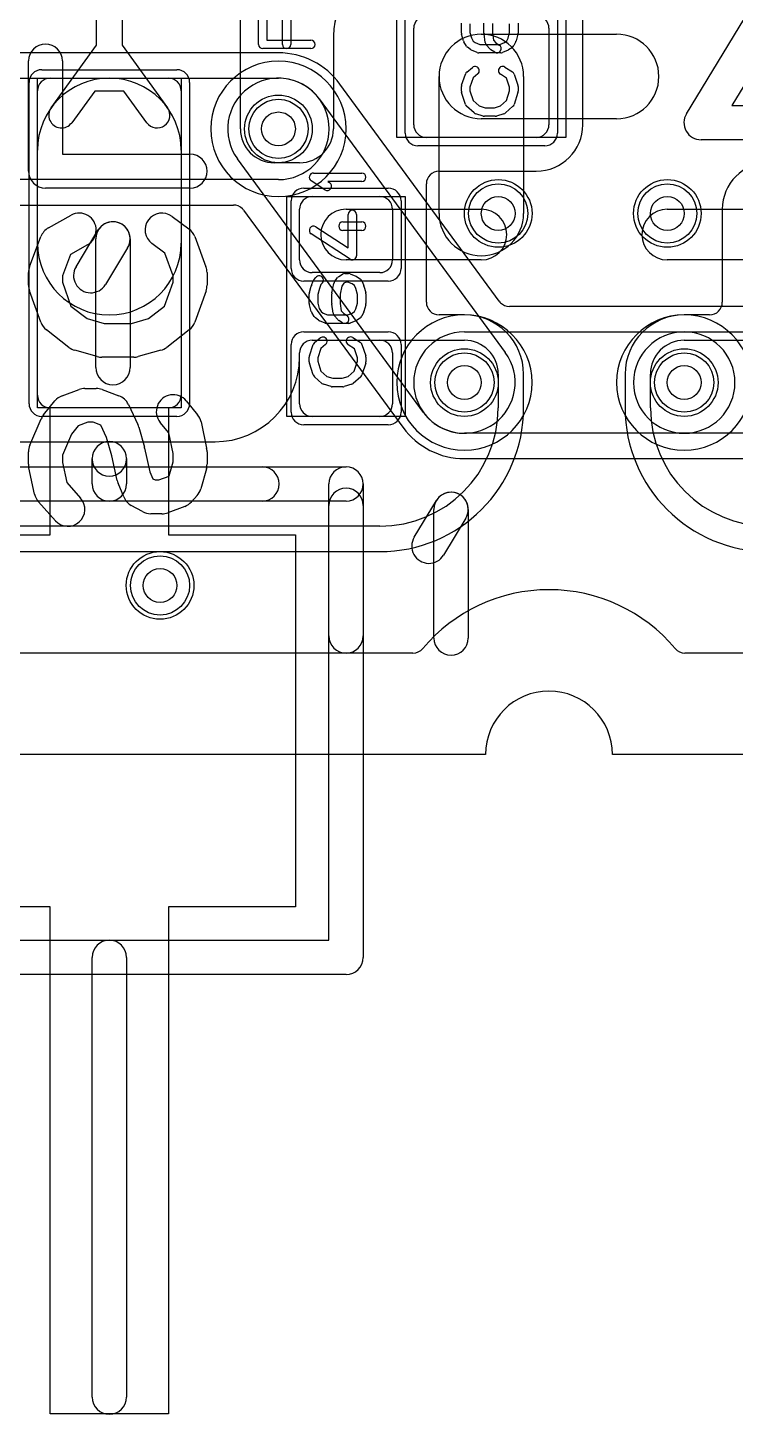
# Model space of a CAD drawing. Extents: x -3.9 to 29.3, y -3.9 to 20.
# Drawn here: x 7.92 to 12.1, y -3.9 to 4.3 of the extents above; entities that cross this region are included whole.
import ezdxf

# ---------------------------------------------------------------- set-up
doc = ezdxf.new("R2010")
doc.units = 0
for name, color, linetype in [('Hole', 1, 'CONTINUOUS'), ('L1', 3, 'CONTINUOUS'), ('L2', 3, 'CONTINUOUS'), ('L3', 3, 'CONTINUOUS'), ('L4', 3, 'CONTINUOUS'), ('MetalMask-A', 176, 'CONTINUOUS'), ('Outline', 7, 'CONTINUOUS'), ('PartsArea-A', 111, 'CONTINUOUS'), ('PartsSilk-A', 221, 'CONTINUOUS'), ('PartsSilk-B', 221, 'CONTINUOUS'), ('Resist-A', 2, 'CONTINUOUS'), ('Resist-B', 2, 'CONTINUOUS'), ('Silk-A', 140, 'CONTINUOUS'), ('Silk-B', 140, 'CONTINUOUS')]:
    doc.layers.add(name, color=color, linetype=linetype)

msp = doc.modelspace()

# ---------------------------------------------------------------- linework, layer by layer
at = {"layer": 'Hole'}
for centre in [(9.4, 3.7), (10.7, 3.2), (11.7, 3.2), (10.5, 2.2), (11.8, 2.2), (8.7, 1)]:
    msp.add_circle(centre, 0.1, dxfattribs=at)
at = {"layer": 'L1'}
for p, q in [((11.20004, 3.725), (11.20004, 4.87496)), ((9.175, 3.7), (9.175, 4.77503)), ((8.325, 4.19439), (8.325, 4.40234)), ((8.475, 4.40234), (8.475, 4.19439)), ((10.2, 3.725), (10.2, 4.295)), ((11, 4.295), (11, 3.725)), ((8.05631, 3.825), (8.325, 4.19439)), ((8.475, 4.19439), (8.74369, 3.825)), ((9.725, 4.25), (9.725, 3.7)), ((10.6, 4.26), (11.4, 4.26)), ((8.05, 4), (8.75, 4)), ((10.35, 3.2), (10.35, 4.01)), ((10.85, 4.01), (10.85, 3.2)), ((7.975, 2.125), (7.975, 3.925)), ((8.31367, 3.92381), (8.17761, 3.73676)), ((8.48633, 3.92381), (8.31367, 3.92381)), ((8.62239, 3.73676), (8.48633, 3.92381)), ((8.825, 3.925), (8.825, 2.125)), ((11.4, 3.76), (10.6, 3.76)), ((10.925, 3.65), (10.275, 3.65)), ((7.975, 3.025), (7.975, 3.575)), ((8.825, 3.575), (8.825, 3.025)), ((9.525, 3.5), (9.375, 3.5)), ((10.35004, 3.44996), (10.925, 3.44996)), ((10.27504, 2.67504), (10.27504, 3.37496)), ((9.6, 3.3), (10, 3.3)), ((9.525, 2.925), (9.525, 3.225)), ((9.8, 3.225), (10.6, 3.225)), ((10.075, 3.225), (10.075, 2.925)), ((11.7, 3.225), (12.5, 3.225)), ((12.02496, 3.225), (12.02496, 2.67504)), ((10.6, 2.925), (9.8, 2.925)), ((12.5, 2.925), (11.7, 2.925)), ((10, 2.85), (9.6, 2.85)), ((10.5, 2.60004), (10.35004, 2.60004)), ((11.94996, 2.60004), (11.8, 2.60004)), ((9.59997, 2.45), (10.5, 2.45)), ((9.6, 2.45), (10, 2.45)), ((11.8, 2.45), (12.70003, 2.45)), ((9.525, 2.35), (9.525, 2.37503)), ((9.525, 2.075), (9.525, 2.375)), ((10.075, 2.375), (10.075, 2.075)), ((10.7, 2.25), (10.7, 2.05)), ((10.85004, 2.05), (10.85004, 2.25)), ((11.44996, 2.25), (11.44996, 2.05)), ((11.6, 2.05), (11.6, 2.25)), ((8.75, 2.05), (8.05, 2.05)), ((10, 2), (9.6, 2)), ((5.025, 1.85), (9.025, 1.85)), ((10, 1.35), (4.575, 1.35)), ((4.57496, 1.19996), (10, 1.19996)), ((10.19571, 0.6), (3.80429, 0.6)), ((24.4, 0.6), (11.80429, 0.6))]:
    msp.add_line(p, q, dxfattribs=at)
for centre in [(9.4, 3.7), (10.7, 3.2), (11.7, 3.2), (10.5, 2.2), (11.8, 2.2), (8.7, 1)]:
    msp.add_circle(centre, 0.2, dxfattribs=at)
for centre, radius, start, end in [((10.125, 4.25), 0.4, 90, 180), ((10.275, 4.295), 0.075, 90, 180), ((10.925, 4.295), 0.075, 0, 90), ((10.6, 4.01), 0.25, 90, -90), ((10.6, 4.01), 0.25, 0, 180), ((11.4, 4.01), 0.25, -90, 90), ((8.4, 3.575), 0.425, 0, 180), ((8.05, 3.925), 0.075, 90, 180), ((8.75, 3.925), 0.075, 0, 90), ((8.11696, 3.78088), 0.075, 143.965887, -36.031576), ((8.68304, 3.78088), 0.075, -143.965887, 36.031576), ((9.375, 3.7), 0.2, 180, -90), ((9.525, 3.7), 0.2, -90, 0), ((10.275, 3.725), 0.075, 180, -90), ((10.925, 3.725), 0.27504, -90, 0), ((10.925, 3.725), 0.075, -90, 0), ((10.35004, 3.37496), 0.075, 90, 180), ((12.3, 3.225), 0.27504, 90, 180), ((9.6, 3.225), 0.075, 90, 180), ((10, 3.225), 0.075, 0, 90), ((9.8, 3.075), 0.15, 90, -90), ((10.6, 3.2), 0.25, 180, 0), ((10.6, 3.075), 0.15, -90, 90), ((11.7, 3.075), 0.15, 90, -90), ((8.4, 3.025), 0.425, 180, 0), ((9.6, 2.925), 0.075, 180, -90), ((10, 2.925), 0.075, -90, 0), ((10.35004, 2.67504), 0.075, 180, -90), ((11.94996, 2.67504), 0.075, -90, 0), ((10.5, 2.25), 0.35004, 0, 90), ((11.8, 2.25), 0.35004, 90, 180), ((9.59997, 2.37503), 0.07497, 90, 180), ((9.6, 2.375), 0.075, 90, 180), ((10, 2.375), 0.075, 0, 90), ((10.5, 2.25), 0.2, 0, 90), ((11.8, 2.25), 0.2, 90, 180), ((9.025, 2.35), 0.5, -90, 0), ((8.05, 2.125), 0.075, 180, -90), ((8.75, 2.125), 0.075, -90, 0), ((9.6, 2.075), 0.075, 180, -90), ((10, 2.075), 0.075, -90, 0), ((10, 2.05), 0.7, -90, 0), ((10, 2.05), 0.85004, -90, 0), ((12.3, 2.05), 0.85004, 180, -90), ((12.3, 2.05), 0.7, 180, -90), ((11, 0), 0.975, 40.004809, 139.995191), ((10.19571, 0.675), 0.075, -90, -40.008032), ((11.80429, 0.675), 0.075, -139.991968, -90)]:
    msp.add_arc(centre, radius, start, end, dxfattribs=at)
at = {"layer": 'L2'}
for p, q in [((10.19571, 0.6), (3.80429, 0.6)), ((24.4, 0.6), (11.80429, 0.6))]:
    msp.add_line(p, q, dxfattribs=at)
for centre in [(10.7, 3.2), (11.7, 3.2), (8.7, 1)]:
    msp.add_circle(centre, 0.2, dxfattribs=at)
for centre, radius, start, end in [((9.4, 3.7), 0.40004, 90, -90), ((9.4, 3.7), 0.40004, -90, 90), ((10.5, 2.2), 0.40004, 90, -90), ((10.5, 2.2), 0.40004, -90, 90), ((11.8, 2.2), 0.40004, 90, -90), ((11.8, 2.2), 0.40004, -90, 90), ((11, 0), 0.97501, 40.005259, 139.994741), ((10.19571, 0.675), 0.075, -90, -40.002181), ((11.80429, 0.675), 0.075, -139.997819, -90)]:
    msp.add_arc(centre, radius, start, end, dxfattribs=at)
at = {"layer": 'L3'}
for p, q in [((10.19571, 0.6), (3.80429, 0.6)), ((24.4, 0.6), (11.80429, 0.6))]:
    msp.add_line(p, q, dxfattribs=at)
for centre in [(10.7, 3.2), (11.7, 3.2), (8.7, 1)]:
    msp.add_circle(centre, 0.2, dxfattribs=at)
for centre, radius, start, end in [((9.4, 3.7), 0.40004, 90, -90), ((9.4, 3.7), 0.40004, -90, 90), ((10.5, 2.2), 0.40004, 90, -90), ((10.5, 2.2), 0.40004, -90, 90), ((11.8, 2.2), 0.40004, 90, -90), ((11.8, 2.2), 0.40004, -90, 90), ((11, 0), 0.975, 40.004809, 139.995191), ((10.19571, 0.675), 0.075, -90, -40.008032), ((11.80429, 0.675), 0.075, -139.991968, -90)]:
    msp.add_arc(centre, radius, start, end, dxfattribs=at)
at = {"layer": 'L4'}
for p, q in [((9.4, 4.15004), (3.7, 4.15004)), ((5.5, 4), (9.4, 4)), ((10.70557, 2.68069), (9.76389, 3.96479)), ((9.64192, 3.87741), (10.74192, 2.37741)), ((10.25808, 2.02259), (9.15808, 3.52259)), ((9.4, 3.4), (5.5, 3.4)), ((3.7, 3.24996), (9.13393, 3.24996)), ((9.19441, 3.21931), (10.13548, 1.93609)), ((21.30966, 2.65004), (10.76605, 2.65004)), ((10.5, 2.5), (11.8, 2.5)), ((11.8, 2.5), (21.30966, 2.5)), ((11.8, 1.9), (10.5, 1.9)), ((21.30966, 1.9), (11.8, 1.9)), ((10.5, 1.74996), (21.30966, 1.74996)), ((10.19571, 0.6), (3.80429, 0.6)), ((24.4, 0.6), (11.80429, 0.6))]:
    msp.add_line(p, q, dxfattribs=at)
for centre in [(9.4, 3.7), (10.7, 3.2), (11.7, 3.2), (10.5, 2.2), (11.8, 2.2), (8.7, 1)]:
    msp.add_circle(centre, 0.2, dxfattribs=at)
for centre, radius, start, end in [((9.4, 3.7), 0.45004, 36.104971, 90), ((9.4, 3.7), 0.3, 36.254146, -143.746162), ((9.4, 3.7), 0.3, -90, 90), ((9.82435, 4.00912), 0.07497, -144.128271, -143.750682), ((9.13393, 3.17496), 0.075, 45, 90), ((9.13395, 3.17498), 0.07497, 36.249318, 45), ((10.76603, 2.72502), 0.07497, -143.750682, -135), ((10.76605, 2.72504), 0.075, -135, -90), ((10.5, 2.2), 0.3, 90, -90), ((11.8, 2.2), 0.3, 90, -90), ((11.8, 2.2), 0.3, -90, 90), ((10.5, 2.2), 0.3, -143.745854, 36.253838), ((10.07533, 1.89134), 0.07497, 34.819852, 36.648266), ((10.5, 2.2), 0.45004, -143.79113, -90), ((11, 0), 0.975, 40.004809, 139.995191), ((10.19571, 0.675), 0.075, -90, -40.008032), ((11.80429, 0.675), 0.075, -139.991968, -90)]:
    msp.add_arc(centre, radius, start, end, dxfattribs=at)
at = {"layer": 'MetalMask-A'}
for p, q in [((10.2, 3.725), (10.2, 4.295)), ((11, 4.295), (11, 3.725)), ((8.05, 4), (8.75, 4)), ((7.975, 2.125), (7.975, 3.925)), ((8.825, 3.925), (8.825, 2.125)), ((10.925, 3.65), (10.275, 3.65)), ((9.6, 3.3), (10, 3.3)), ((9.525, 2.925), (9.525, 3.225)), ((10.075, 3.225), (10.075, 2.925)), ((10, 2.85), (9.6, 2.85)), ((9.6, 2.45), (10, 2.45)), ((9.525, 2.075), (9.525, 2.375)), ((10.075, 2.375), (10.075, 2.075)), ((8.75, 2.05), (8.05, 2.05)), ((10, 2), (9.6, 2))]:
    msp.add_line(p, q, dxfattribs=at)
for centre, start, end in [((10.275, 4.295), 90, 180), ((10.925, 4.295), 0, 90), ((8.05, 3.925), 90, 180), ((8.75, 3.925), 0, 90), ((10.275, 3.725), 180, -90), ((10.925, 3.725), -90, 0), ((9.6, 3.225), 90, 180), ((10, 3.225), 0, 90), ((9.6, 2.925), 180, -90), ((10, 2.925), -90, 0), ((9.6, 2.375), 90, 180), ((10, 2.375), 0, 90), ((8.05, 2.125), 180, -90), ((8.75, 2.125), -90, 0), ((9.6, 2.075), 180, -90), ((10, 2.075), -90, 0)]:
    msp.add_arc(centre, 0.075, start, end, dxfattribs=at)
at = {"layer": 'Outline'}
for p, q in [((10.625, 0), (3.375, 0)), ((24.4, 0), (11.375, 0))]:
    msp.add_line(p, q, dxfattribs=at)
msp.add_arc((11, 0), 0.375, 0, 180, dxfattribs=at)
at = {"layer": 'PartsArea-A'}
for p, q in [((10.1, 3.65), (10.1, 5.65)), ((11.1, 5.65), (11.1, 3.65)), ((7.975, 2.05), (7.975, 4)), ((7.975, 4), (8.825, 4)), ((8.825, 4), (8.825, 2.05)), ((11.1, 3.65), (10.1, 3.65)), ((9.45, 2), (9.45, 3.3)), ((9.45, 3.3), (10.15, 3.3)), ((10.15, 3.3), (10.15, 2)), ((8.05, 2.05), (7.975, 2.05)), ((8.05, 1.3), (8.05, 2.05)), ((8.825, 2.05), (8.75, 2.05)), ((8.75, 2.05), (8.75, 1.3)), ((10.15, 2), (9.45, 2)), ((6.75, 1.3), (8.05, 1.3)), ((8.75, 1.3), (9.5, 1.3)), ((9.5, 1.3), (9.5, -0.9)), ((8.05, -0.9), (6.75, -0.9)), ((8.05, -3.9), (8.05, -0.9)), ((9.5, -0.9), (8.75, -0.9)), ((8.75, -0.9), (8.75, -3.9)), ((8.75, -3.9), (8.05, -3.9))]:
    msp.add_line(p, q, dxfattribs=at)
at = {"layer": 'PartsSilk-A'}
for p, q in [((9.28241, 4.2), (9.28241, 4.35)), ((9.42315, 4.2), (9.42315, 4.35783)), ((9.47315, 4.36111), (9.47315, 4.2)), ((9.33241, 4.3447), (9.33241, 4.225)), ((10.48241, 4.26667), (10.48241, 4.325)), ((10.53241, 4.3215), (10.53241, 4.27017)), ((10.53241, 4.27017), (10.54167, 4.23775)), ((10.61574, 4.26667), (10.61574, 4.325)), ((10.66574, 4.32252), (10.66574, 4.26842)), ((10.66574, 4.26842), (10.67186, 4.22485)), ((10.75792, 4.23633), (10.76759, 4.27017)), ((10.76759, 4.27017), (10.76759, 4.3215)), ((10.81759, 4.325), (10.81759, 4.26667)), ((9.33241, 4.225), (9.59259, 4.225)), ((10.49448, 4.22091), (10.48337, 4.2598)), ((10.51182, 4.19004), (10.49701, 4.21504)), ((10.53685, 4.16889), (10.51833, 4.18278)), ((10.54167, 4.23775), (10.55231, 4.2198)), ((10.55231, 4.2198), (10.56435, 4.21077)), ((10.56435, 4.21077), (10.59019, 4.2)), ((10.59019, 4.2), (10.70981, 4.2)), ((10.62339, 4.21041), (10.61598, 4.26319)), ((10.65168, 4.17228), (10.62946, 4.19728)), ((10.67186, 4.22485), (10.68667, 4.20818)), ((10.68667, 4.20818), (10.70584, 4.1962)), ((10.70981, 4.2), (10.73664, 4.21118)), ((10.73664, 4.21118), (10.75063, 4.21992)), ((10.75063, 4.21992), (10.75792, 4.23633)), ((10.80433, 4.21763), (10.79322, 4.19263)), ((10.81663, 4.2598), (10.80552, 4.22091)), ((9.59259, 4.175), (9.30741, 4.175)), ((10.57558, 4.15192), (10.54224, 4.16581)), ((10.71481, 4.15), (10.58519, 4.15)), ((10.67934, 4.1538), (10.65712, 4.16769)), ((10.75776, 4.16581), (10.72442, 4.15192)), ((10.78362, 4.18158), (10.7614, 4.16769)), ((10.48369, 3.9579), (10.50591, 4.02457)), ((10.51363, 4.03588), (10.54696, 4.06365)), ((10.57896, 4.02523), (10.5511, 4.00202)), ((10.7495, 4.00023), (10.71268, 4.02324)), ((10.73918, 4.06564), (10.78362, 4.03787)), ((10.79409, 4.02457), (10.81631, 3.9579)), ((10.48241, 3.92222), (10.48241, 3.95)), ((10.5511, 4.00202), (10.53241, 3.94594)), ((10.53241, 3.94594), (10.53241, 3.92612)), ((10.76759, 3.94594), (10.7495, 4.00023)), ((10.76759, 3.92612), (10.76759, 3.94594)), ((10.81759, 3.95), (10.81759, 3.92222)), ((10.50582, 3.84516), (10.4836, 3.9146)), ((10.53241, 3.92612), (10.55132, 3.86702)), ((10.55132, 3.86702), (10.58656, 3.83618)), ((10.71344, 3.83618), (10.74868, 3.86702)), ((10.74868, 3.86702), (10.76759, 3.92612)), ((10.8164, 3.9146), (10.79418, 3.84516)), ((10.55761, 3.79508), (10.51317, 3.83397)), ((10.61106, 3.77614), (10.56661, 3.79003)), ((10.58656, 3.83618), (10.62234, 3.825)), ((10.68148, 3.775), (10.61852, 3.775)), ((10.62234, 3.825), (10.67766, 3.825)), ((10.67766, 3.825), (10.71344, 3.83618)), ((10.73339, 3.79003), (10.68894, 3.77614)), ((10.78683, 3.83397), (10.74239, 3.79508)), ((9.6753, 3.34013), (9.59382, 3.39291)), ((9.60741, 3.43889), (9.89259, 3.43889)), ((9.89259, 3.38889), (9.69199, 3.38889)), ((9.69199, 3.38889), (9.70248, 3.38209)), ((9.62108, 3.12093), (9.81204, 2.99619)), ((9.78148, 3.15), (9.89259, 3.15)), ((9.81204, 2.99619), (9.81204, 3.19444)), ((9.86204, 3.19444), (9.86204, 2.95)), ((8.20298, 2.88487), (8.33439, 3.10222)), ((8.31973, 2.28892), (8.31973, 3.04965)), ((8.52293, 3.04965), (8.52293, 2.28892)), ((9.82337, 2.92907), (9.59374, 3.07907)), ((9.89259, 3.1), (9.78148, 3.1)), ((8.50827, 2.99708), (8.37686, 2.77973)), ((9.59531, 2.77317), (9.60642, 2.80095)), ((9.61011, 2.80729), (9.62122, 2.82118)), ((9.66026, 2.78994), (9.65147, 2.77895)), ((9.73176, 2.79544), (9.75028, 2.82044)), ((9.75713, 2.82676), (9.77935, 2.84064)), ((9.79976, 2.79444), (9.78764, 2.78687)), ((9.79259, 2.84444), (9.81481, 2.84444)), ((9.80981, 2.79444), (9.79976, 2.79444)), ((9.83664, 2.78327), (9.80981, 2.79444)), ((9.82442, 2.84252), (9.85776, 2.82864)), ((9.8614, 2.82676), (9.88362, 2.81287)), ((9.89358, 2.80095), (9.90469, 2.77317)), ((9.58241, 2.66667), (9.58241, 2.725)), ((9.58337, 2.73187), (9.59448, 2.77076)), ((9.64221, 2.75579), (9.63241, 2.7215)), ((9.63241, 2.7215), (9.63241, 2.67017)), ((9.65147, 2.77895), (9.64221, 2.75579)), ((9.71574, 2.66667), (9.71574, 2.725)), ((9.71623, 2.7299), (9.72734, 2.78546)), ((9.77527, 2.77017), (9.76574, 2.72252)), ((9.76574, 2.72252), (9.76574, 2.66842)), ((9.78764, 2.78687), (9.77527, 2.77017)), ((9.85019, 2.7748), (9.83664, 2.78327)), ((9.85779, 2.75579), (9.85019, 2.7748)), ((9.86759, 2.7215), (9.85779, 2.75579)), ((9.86759, 2.67017), (9.86759, 2.7215)), ((9.90552, 2.77076), (9.91663, 2.73187)), ((9.91759, 2.725), (9.91759, 2.66667)), ((9.59448, 2.62091), (9.58337, 2.6598)), ((9.63241, 2.67017), (9.64167, 2.63775)), ((9.64167, 2.63775), (9.65231, 2.6198)), ((9.72339, 2.61041), (9.71598, 2.66319)), ((9.76574, 2.66842), (9.77186, 2.62485)), ((9.77186, 2.62485), (9.78667, 2.60818)), ((9.85063, 2.61992), (9.85792, 2.63633)), ((9.85792, 2.63633), (9.86759, 2.67017)), ((9.91663, 2.6598), (9.90552, 2.62091)), ((9.61182, 2.59004), (9.59701, 2.61504)), ((9.63685, 2.56889), (9.61833, 2.58278)), ((9.67558, 2.55192), (9.64224, 2.56581)), ((9.65231, 2.6198), (9.66435, 2.61077)), ((9.66435, 2.61077), (9.69019, 2.6)), ((9.81481, 2.55), (9.68519, 2.55)), ((9.69019, 2.6), (9.80981, 2.6)), ((9.75168, 2.57228), (9.72946, 2.59728)), ((9.77934, 2.5538), (9.75712, 2.56769)), ((9.78667, 2.60818), (9.80584, 2.5962)), ((9.80981, 2.6), (9.83664, 2.61118)), ((9.85776, 2.56581), (9.82442, 2.55192)), ((9.83664, 2.61118), (9.85063, 2.61992)), ((9.88362, 2.58158), (9.8614, 2.56769)), ((9.90433, 2.61763), (9.89322, 2.59263)), ((9.61363, 2.43588), (9.64696, 2.46365)), ((9.83918, 2.46564), (9.88362, 2.43787)), ((9.58369, 2.3579), (9.60591, 2.42457)), ((9.6511, 2.40202), (9.63241, 2.34594)), ((9.67896, 2.42523), (9.6511, 2.40202)), ((9.8495, 2.40023), (9.81268, 2.42324)), ((9.86759, 2.34594), (9.8495, 2.40023)), ((9.89409, 2.42457), (9.91631, 2.3579)), ((9.58241, 2.32222), (9.58241, 2.35)), ((9.60582, 2.24516), (9.5836, 2.3146)), ((9.63241, 2.34594), (9.63241, 2.32612)), ((9.63241, 2.32612), (9.65132, 2.26702)), ((9.84868, 2.26702), (9.86759, 2.32612)), ((9.86759, 2.32612), (9.86759, 2.34594)), ((9.9164, 2.3146), (9.89418, 2.24516)), ((9.91759, 2.35), (9.91759, 2.32222)), ((9.65761, 2.19508), (9.61317, 2.23397)), ((9.65132, 2.26702), (9.68656, 2.23618)), ((9.68656, 2.23618), (9.72234, 2.225)), ((9.72234, 2.225), (9.77766, 2.225)), ((9.77766, 2.225), (9.81344, 2.23618)), ((9.81344, 2.23618), (9.84868, 2.26702)), ((9.88683, 2.23397), (9.84239, 2.19508)), ((9.71106, 2.17614), (9.66661, 2.19003)), ((9.78148, 2.175), (9.71852, 2.175)), ((9.83339, 2.19003), (9.78894, 2.17614)), ((8.2984, 1.6), (8.2984, 1.75)), ((8.5016, 1.75), (8.5016, 1.6)), ((1, 1.7016), (9.8, 1.7016)), ((9.6984, -1.0984), (9.6984, 1.6)), ((9.9016, 1.6), (9.9016, -1.2)), ((9.8, 1.4984), (1.1016, 1.4984)), ((1.1016, -1.0984), (9.6984, -1.0984)), ((8.2984, -3.8), (8.2984, -1.2)), ((8.5016, -1.2), (8.5016, -3.8)), ((9.8, -1.3016), (1, -1.3016))]:
    msp.add_line(p, q, dxfattribs=at)
for centre, radius, start, end in [((10.50741, 4.26667), 0.025, 180, -164.051456), ((10.64074, 4.26667), 0.025, 180, -171.999526), ((10.79259, 4.26667), 0.025, -15.948544, 0), ((9.30741, 4.2), 0.025, 180, -90), ((9.44815, 4.2), 0.025, 180, 0), ((9.59259, 4.2), 0.025, -90, 90), ((10.51852, 4.22778), 0.025, -164.051456, -149.362476), ((10.53333, 4.20278), 0.025, -149.362476, -126.869898), ((10.64815, 4.21389), 0.025, -171.999526, -138.37217), ((10.69259, 4.175), 0.025, -122.005383, 57.989981), ((10.77037, 4.20278), 0.025, -57.994617, -23.950855), ((10.78148, 4.22778), 0.025, -23.950855, -15.948544), ((10.55185, 4.18889), 0.025, -126.869898, -112.605762), ((10.58519, 4.175), 0.025, -112.605762, -90), ((10.67037, 4.18889), 0.025, -138.372169, -122.005383), ((10.71481, 4.175), 0.025, -90, -67.394238), ((10.74815, 4.18889), 0.025, -67.394238, -57.994617), ((10.52963, 4.01667), 0.025, 129.790899, 161.579545), ((10.56296, 4.04444), 0.025, -50.209101, 129.800498), ((10.72593, 4.04444), 0.025, 57.994617, -122.000747), ((10.77037, 4.01667), 0.025, 18.420455, 57.994617), ((10.50741, 3.95), 0.025, 161.579545, 180), ((10.79259, 3.95), 0.025, 0, 18.420455), ((10.50741, 3.92222), 0.025, 180, -162.253582), ((10.79259, 3.92222), 0.025, -17.746418, 0), ((10.52963, 3.85278), 0.025, -162.253582, -131.188082), ((10.57407, 3.81389), 0.025, -131.188082, -107.362228), ((10.61852, 3.8), 0.025, -107.362228, -90), ((10.68148, 3.8), 0.025, -90, -72.637772), ((10.72593, 3.81389), 0.025, -72.637772, -48.811918), ((10.77037, 3.85278), 0.025, -48.811918, -17.746418), ((9.60741, 3.41389), 0.025, 90, -122.933807), ((9.68889, 3.36111), 0.025, -122.933543, 57.066193), ((9.89259, 3.41389), 0.025, -90, 90), ((9.83704, 3.19444), 0.025, 0, 180), ((8.42133, 3.04965), 0.1016, 0, 180), ((8.42133, 3.04965), 0.1016, -31.16009, 148.842805), ((9.60741, 3.1), 0.025, 56.850263, -123.153564), ((9.78148, 3.125), 0.025, 90, -90), ((9.89259, 3.125), 0.025, -90, 90), ((8.28992, 2.8323), 0.1016, 148.83991, -31.157195), ((9.83704, 2.95), 0.025, -123.149737, 0), ((9.62963, 2.79167), 0.025, 141.333033, 158.207103), ((9.64074, 2.80556), 0.025, -38.666967, 141.345223), ((9.75185, 2.78056), 0.025, 143.473873, 168.694563), ((9.77037, 2.80556), 0.025, 121.985944, 143.473873), ((9.79259, 2.81944), 0.025, 90, 121.985944), ((9.81481, 2.81944), 0.025, 67.394238, 90), ((9.84815, 2.80556), 0.025, 57.994617, 67.394238), ((9.87037, 2.79167), 0.025, 21.792897, 57.994617), ((9.60741, 2.725), 0.025, 164.051456, 180), ((9.61852, 2.76389), 0.025, 158.207103, 164.051456), ((9.74074, 2.725), 0.025, 168.694563, 180), ((9.88148, 2.76389), 0.025, 15.948544, 21.792897), ((9.89259, 2.725), 0.025, 0, 15.948544), ((9.60741, 2.66667), 0.025, 180, -164.051456), ((9.74074, 2.66667), 0.025, 180, -171.999526), ((9.89259, 2.66667), 0.025, -15.948544, 0), ((9.61852, 2.62778), 0.025, -164.051456, -149.362476), ((9.63333, 2.60278), 0.025, -149.362476, -126.869898), ((9.65185, 2.58889), 0.025, -126.869898, -112.605762), ((9.68519, 2.575), 0.025, -112.605762, -90), ((9.74815, 2.61389), 0.025, -171.999526, -138.37217), ((9.77037, 2.58889), 0.025, -138.372169, -122.005383), ((9.79259, 2.575), 0.025, -122.005383, 57.989981), ((9.81481, 2.575), 0.025, -90, -67.394238), ((9.84815, 2.58889), 0.025, -67.394238, -57.994617), ((9.87037, 2.60278), 0.025, -57.994617, -23.950855), ((9.88148, 2.62778), 0.025, -23.950855, -15.948544), ((9.66296, 2.44444), 0.025, -50.209101, 129.800498), ((9.82593, 2.44444), 0.025, 57.994617, -122.000747), ((9.62963, 2.41667), 0.025, 129.790899, 161.579545), ((9.87037, 2.41667), 0.025, 18.420455, 57.994617), ((9.60741, 2.35), 0.025, 161.579545, 180), ((9.60741, 2.32222), 0.025, 180, -162.253582), ((9.89259, 2.35), 0.025, 0, 18.420455), ((9.89259, 2.32222), 0.025, -17.746418, 0), ((8.42133, 2.28892), 0.1016, 180, 0), ((9.62963, 2.25278), 0.025, -162.253582, -131.188082), ((9.87037, 2.25278), 0.025, -48.811918, -17.746418), ((9.67407, 2.21389), 0.025, -131.188082, -107.362228), ((9.71852, 2.2), 0.025, -107.362228, -90), ((9.78148, 2.2), 0.025, -90, -72.637772), ((9.82593, 2.21389), 0.025, -72.637772, -48.811918), ((8.4, 1.75), 0.1016, 0, 180), ((9.8, 1.6), 0.1016, 0, 180), ((9.8, 1.6), 0.1016, -90, 90), ((8.4, 1.6), 0.1016, 180, 0), ((8.4, -1.2), 0.1016, 0, 180), ((9.8, -1.2), 0.1016, -90, 0), ((8.4, -3.8), 0.1016, 180, 0)]:
    msp.add_arc(centre, radius, start, end, dxfattribs=at)
at = {"layer": 'PartsSilk-B'}
for p, q in [((7.92222, 3.45), (7.92222, 4.10185)), ((8.12222, 4.10185), (8.12222, 3.55)), ((8.12222, 3.55), (8.87778, 3.55)), ((8.87778, 3.35), (8.02222, 3.35)), ((8.04033, 3.1152), (8.17366, 3.18927)), ((8.77063, 3.18221), (8.87063, 3.10814)), ((7.92859, 2.88511), (7.99526, 3.06289)), ((8.90474, 3.06289), (8.97141, 2.88511)), ((8.16961, 2.95823), (8.12222, 2.83187)), ((8.27078, 3.01443), (8.16961, 2.95823)), ((8.72785, 2.96501), (8.65159, 3.02149)), ((8.77778, 2.83187), (8.72785, 2.96501)), ((7.92222, 2.77593), (7.92222, 2.85)), ((8.12222, 2.83187), (8.12222, 2.79338)), ((8.12222, 2.79338), (8.17316, 2.65188)), ((8.72684, 2.65188), (8.77778, 2.79338)), ((8.77778, 2.79338), (8.77778, 2.83187)), ((8.97778, 2.85), (8.97778, 2.77593)), ((7.9948, 2.55687), (7.92813, 2.74206)), ((8.97187, 2.74206), (8.9052, 2.55687)), ((8.17316, 2.65188), (8.26802, 2.5781)), ((8.63198, 2.5781), (8.72684, 2.65188)), ((8.26802, 2.5781), (8.36919, 2.55)), ((8.36919, 2.55), (8.53081, 2.55)), ((8.53081, 2.55), (8.63198, 2.5781)), ((8.16083, 2.4081), (8.0275, 2.5118)), ((8.8725, 2.5118), (8.73917, 2.4081)), ((8.32879, 2.35365), (8.19545, 2.39069)), ((8.70455, 2.39069), (8.57121, 2.35365)), ((8.54444, 2.35), (8.35556, 2.35)), ((8.12083, 2.12156), (8.22083, 2.15859)), ((8.25556, 2.16481), (8.32222, 2.16481)), ((8.35695, 2.15859), (8.45695, 2.12156)), ((8.0115, 2.00963), (8.07817, 2.09111)), ((8.51276, 2.07023), (8.56832, 1.95171)), ((8.85518, 2.0911), (8.92184, 2.00962)), ((7.93031, 1.83013), (7.99698, 1.98569)), ((8.17524, 1.89391), (8.12222, 1.77021)), ((8.21575, 1.94343), (8.17524, 1.89391)), ((8.27348, 1.96481), (8.21575, 1.94343)), ((8.3043, 1.96481), (8.27348, 1.96481)), ((8.34907, 1.94823), (8.3043, 1.96481)), ((8.38374, 1.87427), (8.34907, 1.94823)), ((8.57405, 1.93633), (8.60738, 1.81781)), ((8.75173, 1.9017), (8.70038, 1.96446)), ((8.77778, 1.78014), (8.75173, 1.9017)), ((8.94222, 1.96726), (8.97556, 1.8117)), ((8.41413, 1.76621), (8.38374, 1.87427)), ((8.60867, 1.81269), (8.64016, 1.67271)), ((7.92222, 1.71667), (7.92222, 1.79074)), ((8.12222, 1.77021), (8.12222, 1.72727)), ((8.12222, 1.72727), (8.14775, 1.60817)), ((8.44688, 1.62064), (8.41413, 1.76621)), ((8.7545, 1.64769), (8.77778, 1.73047)), ((8.77778, 1.73047), (8.77778, 1.78014)), ((8.97778, 1.79074), (8.97778, 1.71667)), ((7.95778, 1.54015), (7.92444, 1.69571)), ((8.64016, 1.67271), (8.65704, 1.63147)), ((8.69319, 1.62407), (8.75326, 1.64632)), ((8.75326, 1.64632), (8.7545, 1.64769)), ((8.97404, 1.68959), (8.9407, 1.57107)), ((8.14775, 1.60817), (8.22989, 1.5169)), ((8.48523, 1.52324), (8.45189, 1.60472)), ((8.65704, 1.63147), (8.67036, 1.62407)), ((8.67036, 1.62407), (8.69319, 1.62407)), ((8.08123, 1.3831), (7.98123, 1.49421)), ((8.91878, 1.53126), (8.88545, 1.49422)), ((8.59587, 1.43666), (8.52921, 1.4737)), ((8.71111, 1.42407), (8.64444, 1.42407)), ((8.84584, 1.46734), (8.74584, 1.4303))]:
    msp.add_line(p, q, dxfattribs=at)
for centre, start, end in [((8.02222, 4.10185), 0, 180), ((8.87778, 3.45), -90, 90), ((8.02222, 3.45), 180, -90), ((8.22222, 3.10185), -60.948735, 119.053874), ((8.71111, 3.10185), 53.473873, -126.527348), ((8.08889, 3.02778), 119.051265, 159.443248), ((8.81111, 3.02778), 20.555375, 53.472652), ((8.02222, 2.85), 159.444625, 180), ((8.87778, 2.85), 0, 20.556752), ((8.02222, 2.77593), 180, -160.200685), ((8.87778, 2.77593), -19.797583, 0), ((8.08889, 2.59074), -160.202417, -127.874686), ((8.81111, 2.59074), -52.128534, -19.799315), ((8.22222, 2.48704), -127.871466, -105.524554), ((8.67778, 2.48704), -74.472515, -52.125314), ((8.35556, 2.45), -105.527485, -90), ((8.54444, 2.45), -90, -74.475446), ((8.25556, 2.06481), 90, 110.321346), ((8.32222, 2.06481), 69.678654, 90), ((8.15556, 2.02778), 110.321346, 140.705756), ((8.42222, 2.02778), 25.119699, 69.678654), ((8.77778, 2.02778), 39.286182, -140.712891), ((8.08889, 1.9463), 140.705756, 156.80141), ((8.84444, 1.9463), 12.098759, 39.287109), ((8.47778, 1.90926), 15.705363, 25.119699), ((8.02222, 1.79074), 156.801409, 180), ((8.51111, 1.79074), 12.679825, 15.705363), ((8.87778, 1.79074), 0, 12.096769), ((8.02222, 1.71667), 180, -167.901241), ((8.87778, 1.71667), -15.71243, 0), ((8.54444, 1.64259), -167.320175, -157.746596), ((8.84444, 1.59815), -41.980399, -15.711438), ((8.05556, 1.56111), -167.901241, -138.01151), ((8.15556, 1.45), -138.01151, 41.987497), ((8.57778, 1.56111), -157.746396, -119.058983), ((8.81111, 1.56111), -69.676664, -41.982084), ((8.64444, 1.52407), -119.059056, -90), ((8.71111, 1.52407), -90, -69.67537)]:
    msp.add_arc(centre, 0.1, start, end, dxfattribs=at)
at = {"layer": 'Resist-A'}
for p, q in [((10.15, 3.675), (10.15, 4.345)), ((11.05, 4.345), (11.05, 3.675)), ((8, 4.05), (8.8, 4.05)), ((7.925, 2.075), (7.925, 3.975)), ((8.875, 3.975), (8.875, 2.075)), ((10.975, 3.6), (10.225, 3.6)), ((9.55, 3.35), (10.05, 3.35)), ((9.475, 2.875), (9.475, 3.275)), ((10.125, 3.275), (10.125, 2.875)), ((10.05, 2.8), (9.55, 2.8)), ((9.55, 2.5), (10.05, 2.5)), ((9.475, 2.025), (9.475, 2.425)), ((10.125, 2.425), (10.125, 2.025)), ((8.8, 2), (8, 2)), ((10.05, 1.95), (9.55, 1.95))]:
    msp.add_line(p, q, dxfattribs=at)
for centre in [(9.4, 3.7), (10.7, 3.2), (11.7, 3.2), (10.5, 2.2), (11.8, 2.2), (8.7, 1)]:
    msp.add_circle(centre, 0.175, dxfattribs=at)
for centre, start, end in [((8, 3.975), 90, 180), ((8.8, 3.975), 0, 90), ((10.225, 3.675), 180, -90), ((10.975, 3.675), -90, 0), ((9.55, 3.275), 90, 180), ((10.05, 3.275), 0, 90), ((9.55, 2.875), 180, -90), ((10.05, 2.875), -90, 0), ((9.55, 2.425), 90, 180), ((10.05, 2.425), 0, 90), ((8, 2.075), 180, -90), ((8.8, 2.075), -90, 0), ((9.55, 2.025), 180, -90), ((10.05, 2.025), -90, 0)]:
    msp.add_arc(centre, 0.075, start, end, dxfattribs=at)
at = {"layer": 'Resist-B'}
for centre in [(9.4, 3.7), (10.7, 3.2), (11.7, 3.2), (10.5, 2.2), (11.8, 2.2), (8.7, 1)]:
    msp.add_circle(centre, 0.175, dxfattribs=at)
at = {"layer": 'Silk-A'}
for p, q in [((11.81325, 3.79), (12.18675, 4.40254)), ((12.36025, 4.29676), (12.08095, 3.83871)), ((12.08095, 3.83871), (12.50867, 3.83871)), ((12.50867, 3.63551), (11.9, 3.63551)), ((8.2984, 1.74763), (8.2984, 1.75)), ((8.5016, 1.75), (8.5016, 1.74763)), ((3.61187, 1.7016), (9.30326, 1.7016)), ((9.30326, 1.4984), (3.61187, 1.4984)), ((10.20298, 1.28487), (10.33439, 1.50222)), ((9.6984, 0.7016), (9.6984, 1.4734)), ((9.9016, 1.4734), (9.9016, 0.7016)), ((10.31973, 0.68892), (10.31973, 1.44965)), ((10.50827, 1.39708), (10.37686, 1.17973)), ((10.52293, 1.44965), (10.52293, 0.68892))]:
    msp.add_line(p, q, dxfattribs=at)
for centre, start, end in [((11.9, 3.73711), 148.630048, -90), ((8.4, 1.75), 0, 180), ((8.4, 1.74763), 180, 0), ((9.30326, 1.6), -90, 90), ((9.8, 1.4734), 0, 180), ((10.42133, 1.44965), 0, 180), ((10.42133, 1.44965), -31.16009, 148.842805), ((10.28992, 1.2323), 148.83991, -31.157195), ((9.8, 0.7016), 180, 0), ((10.42133, 0.68892), 180, 0)]:
    msp.add_arc(centre, 0.1016, start, end, dxfattribs=at)
at = {"layer": 'Silk-B'}
for p, q in [((7.92222, 3.45), (7.92222, 4.10185)), ((8.12222, 4.10185), (8.12222, 3.55)), ((8.12222, 3.55), (8.87778, 3.55)), ((8.87778, 3.35), (8.02222, 3.35)), ((8.04033, 3.1152), (8.17366, 3.18927)), ((8.77063, 3.18221), (8.87063, 3.10814)), ((7.92859, 2.88511), (7.99526, 3.06289)), ((8.90474, 3.06289), (8.97141, 2.88511)), ((8.16961, 2.95823), (8.12222, 2.83187)), ((8.27078, 3.01443), (8.16961, 2.95823)), ((8.72785, 2.96501), (8.65159, 3.02149)), ((8.77778, 2.83187), (8.72785, 2.96501)), ((7.92222, 2.77593), (7.92222, 2.85)), ((8.12222, 2.83187), (8.12222, 2.79338)), ((8.12222, 2.79338), (8.17316, 2.65188)), ((8.72684, 2.65188), (8.77778, 2.79338)), ((8.77778, 2.79338), (8.77778, 2.83187)), ((8.97778, 2.85), (8.97778, 2.77593)), ((7.9948, 2.55687), (7.92813, 2.74206)), ((8.97187, 2.74206), (8.9052, 2.55687)), ((8.17316, 2.65188), (8.26802, 2.5781)), ((8.63198, 2.5781), (8.72684, 2.65188)), ((8.26802, 2.5781), (8.36919, 2.55)), ((8.36919, 2.55), (8.53081, 2.55)), ((8.53081, 2.55), (8.63198, 2.5781)), ((8.16083, 2.4081), (8.0275, 2.5118)), ((8.8725, 2.5118), (8.73917, 2.4081)), ((8.32879, 2.35365), (8.19545, 2.39069)), ((8.70455, 2.39069), (8.57121, 2.35365)), ((8.54444, 2.35), (8.35556, 2.35)), ((8.12083, 2.12156), (8.22083, 2.15859)), ((8.25556, 2.16481), (8.32222, 2.16481)), ((8.35695, 2.15859), (8.45695, 2.12156)), ((8.0115, 2.00963), (8.07817, 2.09111)), ((8.51276, 2.07023), (8.56832, 1.95171)), ((8.85518, 2.0911), (8.92184, 2.00962)), ((7.93031, 1.83013), (7.99698, 1.98569)), ((8.17524, 1.89391), (8.12222, 1.77021)), ((8.21575, 1.94343), (8.17524, 1.89391)), ((8.27348, 1.96481), (8.21575, 1.94343)), ((8.3043, 1.96481), (8.27348, 1.96481)), ((8.34907, 1.94823), (8.3043, 1.96481)), ((8.38374, 1.87427), (8.34907, 1.94823)), ((8.57405, 1.93633), (8.60738, 1.81781)), ((8.75173, 1.9017), (8.70038, 1.96446)), ((8.77778, 1.78014), (8.75173, 1.9017)), ((8.94222, 1.96726), (8.97556, 1.8117)), ((8.41413, 1.76621), (8.38374, 1.87427)), ((8.60867, 1.81269), (8.64016, 1.67271)), ((7.92222, 1.71667), (7.92222, 1.79074)), ((8.12222, 1.77021), (8.12222, 1.72727)), ((8.12222, 1.72727), (8.14775, 1.60817)), ((8.44688, 1.62064), (8.41413, 1.76621)), ((8.7545, 1.64769), (8.77778, 1.73047)), ((8.77778, 1.73047), (8.77778, 1.78014)), ((8.97778, 1.79074), (8.97778, 1.71667)), ((7.95778, 1.54015), (7.92444, 1.69571)), ((8.64016, 1.67271), (8.65704, 1.63147)), ((8.69319, 1.62407), (8.75326, 1.64632)), ((8.75326, 1.64632), (8.7545, 1.64769)), ((8.97404, 1.68959), (8.9407, 1.57107)), ((8.14775, 1.60817), (8.22989, 1.5169)), ((8.48523, 1.52324), (8.45189, 1.60472)), ((8.65704, 1.63147), (8.67036, 1.62407)), ((8.67036, 1.62407), (8.69319, 1.62407)), ((8.08123, 1.3831), (7.98123, 1.49421)), ((8.91878, 1.53126), (8.88545, 1.49422)), ((8.59587, 1.43666), (8.52921, 1.4737)), ((8.71111, 1.42407), (8.64444, 1.42407)), ((8.84584, 1.46734), (8.74584, 1.4303))]:
    msp.add_line(p, q, dxfattribs=at)
for centre, start, end in [((8.02222, 4.10185), 0, 180), ((8.87778, 3.45), -90, 90), ((8.02222, 3.45), 180, -90), ((8.22222, 3.10185), -60.948735, 119.053874), ((8.71111, 3.10185), 53.473873, -126.527348), ((8.08889, 3.02778), 119.051265, 159.443248), ((8.81111, 3.02778), 20.555375, 53.472652), ((8.02222, 2.85), 159.444625, 180), ((8.87778, 2.85), 0, 20.556752), ((8.02222, 2.77593), 180, -160.200685), ((8.87778, 2.77593), -19.797583, 0), ((8.08889, 2.59074), -160.202417, -127.874686), ((8.81111, 2.59074), -52.128534, -19.799315), ((8.22222, 2.48704), -127.871466, -105.524554), ((8.67778, 2.48704), -74.472515, -52.125314), ((8.35556, 2.45), -105.527485, -90), ((8.54444, 2.45), -90, -74.475446), ((8.25556, 2.06481), 90, 110.321346), ((8.32222, 2.06481), 69.678654, 90), ((8.15556, 2.02778), 110.321346, 140.705756), ((8.42222, 2.02778), 25.119699, 69.678654), ((8.77778, 2.02778), 39.286182, -140.712891), ((8.08889, 1.9463), 140.705756, 156.80141), ((8.84444, 1.9463), 12.098759, 39.287109), ((8.47778, 1.90926), 15.705363, 25.119699), ((8.02222, 1.79074), 156.801409, 180), ((8.51111, 1.79074), 12.679825, 15.705363), ((8.87778, 1.79074), 0, 12.096769), ((8.02222, 1.71667), 180, -167.901241), ((8.87778, 1.71667), -15.71243, 0), ((8.54444, 1.64259), -167.320175, -157.746596), ((8.84444, 1.59815), -41.980399, -15.711438), ((8.05556, 1.56111), -167.901241, -138.01151), ((8.15556, 1.45), -138.01151, 41.987497), ((8.57778, 1.56111), -157.746396, -119.058983), ((8.81111, 1.56111), -69.676664, -41.982084), ((8.64444, 1.52407), -119.059056, -90), ((8.71111, 1.52407), -90, -69.67537)]:
    msp.add_arc(centre, 0.1, start, end, dxfattribs=at)

doc.saveas('drawing.dxf')
